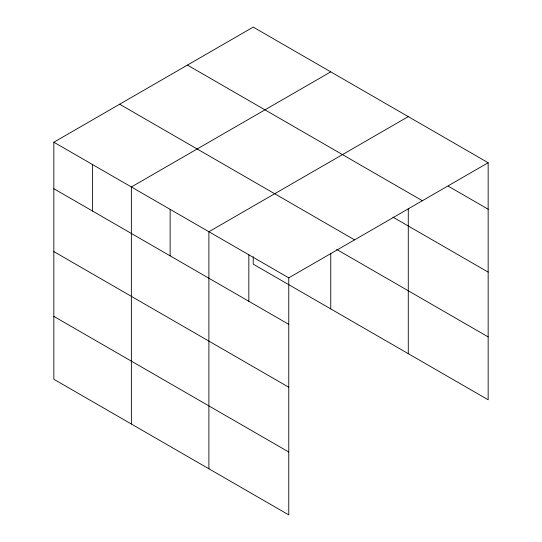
<?xml version="1.0" encoding="UTF-8"?>
<svg xmlns="http://www.w3.org/2000/svg" width="542" height="542" viewBox="0 0 542 542"><rect width="100%" height="100%" fill="white"/><g stroke="black" fill="none" stroke-linecap="round" stroke-linejoin="round"><path stroke-width="0.81" d="M53.841 142.214L288.771 277.85L288.771 514.9L53.841 379.264L53.841 142.214L253.229 27.1L488.159 162.736L488.159 399.786L253.229 264.15L253.229 256.705M330.755 71.862L131.367 186.976L131.367 424.027M408.282 116.618L208.894 231.732L208.894 468.783M288.771 277.85L488.159 162.736M448.22 186.17L488.159 209.226M187.43 65.087L422.36 200.723M392.923 217.125L488.159 272.111M119.64 104.227L354.57 239.862M336.609 249.401L488.159 336.9M53.841 188.711L288.771 324.346M53.841 251.59L288.771 387.225M53.841 316.379L288.771 452.014M408.282 208.616L408.282 353.669M330.755 253.473L330.755 308.906M248.832 254.794L248.832 301.284M170.134 209.354L170.134 255.851M92.607 164.599L92.607 211.089"/></g></svg>
